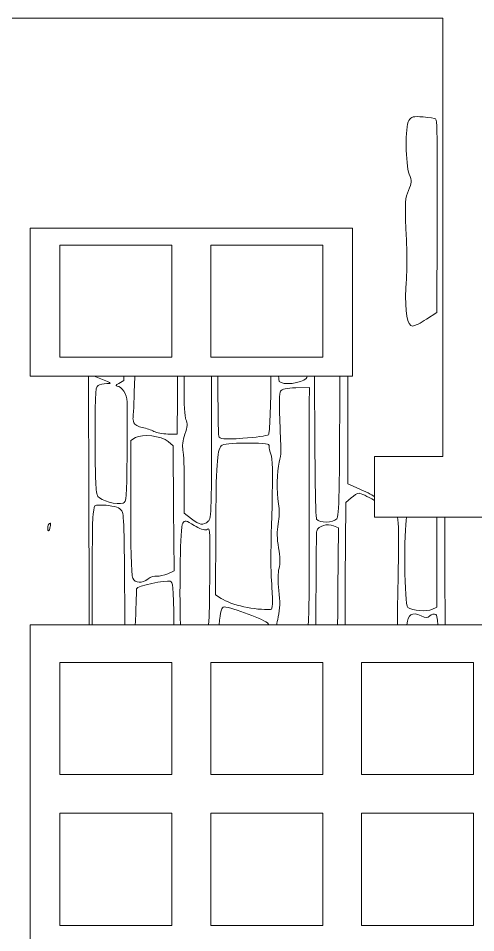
# Model space of a CAD drawing. Header units: centimetres. Extents: x -18.3 to 18.3, y -25.5 to 25.5.
# Drawn here: x 7.77 to 10.77, y 19.15 to 25.15 of the extents above; entities that cross this region are included whole.
import ezdxf

# ---------------------------------------------------------------- set-up
doc = ezdxf.new("R2010")
doc.units = ezdxf.units.CM
doc.header["$MEASUREMENT"] = 0
doc.layers.add('layer 1', color=7, linetype='Continuous')

msp = doc.modelspace()

# ---------------------------------------------------------------- linework, layer by layer
at = {"layer": 'layer 1', "color": 1, "lineweight": 9}
for points, knots in [([(14.19609, 21.8759), (14.19609, 21.8759), (11.89748, 21.8759), (11.89748, 21.8759), (11.89748, 21.8759), (11.89748, 21.8759), (11.89748, 21.87351), (11.89748, 21.87351), (11.89748, 21.87351), (11.89748, 21.87351), (10.10812, 21.87351), (10.10812, 21.87351), (10.10812, 21.87351), (10.10812, 21.87351), (10.10812, 22.27349), (10.10812, 22.27349), (10.10812, 22.27349), (10.10812, 22.27349), (10.5568, 22.27349), (10.5568, 22.27349), (10.5568, 22.27349), (10.5568, 22.27349), (10.5568, 25.14934), (10.5568, 25.14934), (10.5568, 25.14934), (10.5568, 25.14934), (6.06541, 25.14934), (6.06541, 25.14934), (6.06541, 25.14934), (6.06541, 25.14934), (6.06541, 24.74947), (6.06541, 24.74947), (6.06541, 24.74947), (6.06541, 24.74947), (6.47558, 24.74947), (6.47558, 24.74947), (6.47558, 24.74947), (6.47558, 24.74947), (6.47558, 24.75284), (6.47558, 24.75284), (6.47558, 24.75284), (6.47558, 24.75284), (7.44175, 24.75284), (7.44175, 24.75284), (7.44175, 24.75284), (7.44175, 24.75284), (7.44175, 24.35294), (7.44175, 24.35294), (7.44175, 24.35294), (7.44175, 24.35294), (6.47558, 24.35294), (6.47558, 24.35294), (6.47558, 24.35294), (6.47558, 24.35294), (6.47558, 12.79555), (6.47558, 12.79555), (6.47558, 12.79555), (6.47558, 12.79555), (7.44175, 12.79555), (7.44175, 12.79555), (7.44175, 12.79555), (7.44175, 12.79555), (7.44175, 12.39558), (7.44175, 12.39558), (7.44175, 12.39558), (7.44175, 12.39558), (6.47558, 12.39558), (6.47558, 12.39558), (6.47558, 12.39558), (6.47558, 12.39558), (6.47558, 12.39491), (6.47558, 12.39491), (6.47558, 12.39491), (6.47558, 12.39491), (6.06541, 12.39491), (6.06541, 12.39491), (6.06541, 12.39491), (6.06541, 12.39491), (6.06541, 11.99493), (6.06541, 11.99493), (6.06541, 11.99493), (6.06541, 11.99493), (10.5568, 11.99493), (10.5568, 11.99493), (10.5568, 11.99493), (10.5568, 11.99493), (10.5568, 14.88878), (10.5568, 14.88878), (10.5568, 14.88878), (10.5568, 14.88878), (10.1195, 14.88878), (10.1195, 14.88878), (10.1195, 14.88878), (10.1195, 14.88878), (10.1195, 15.28875), (10.1195, 15.28875), (10.1195, 15.28875), (10.1195, 15.28875), (11.22334, 15.28875), (11.22334, 15.28875), (11.22334, 15.28875), (11.22334, 15.28875), (11.22334, 15.29083), (11.22334, 15.29083), (11.22334, 15.29083), (11.22334, 15.29083), (14.19609, 15.29083), (14.19609, 15.29083), (14.19609, 15.29083), (14.19609, 15.29083), (14.19609, 21.8759), (14.19609, 21.8759)], [0, 0, 0, 0, 0.0344828, 0.0344828, 0.0344828, 0.0344828, 0.0689655, 0.0689655, 0.0689655, 0.0689655, 0.1034483, 0.1034483, 0.1034483, 0.1034483, 0.137931, 0.137931, 0.137931, 0.137931, 0.1724138, 0.1724138, 0.1724138, 0.1724138, 0.2068966, 0.2068966, 0.2068966, 0.2068966, 0.2413793, 0.2413793, 0.2413793, 0.2413793, 0.2758621, 0.2758621, 0.2758621, 0.2758621, 0.3103448, 0.3103448, 0.3103448, 0.3103448, 0.3448276, 0.3448276, 0.3448276, 0.3448276, 0.3793103, 0.3793103, 0.3793103, 0.3793103, 0.4137931, 0.4137931, 0.4137931, 0.4137931, 0.4482759, 0.4482759, 0.4482759, 0.4482759, 0.4827586, 0.4827586, 0.4827586, 0.4827586, 0.5172414, 0.5172414, 0.5172414, 0.5172414, 0.5517241, 0.5517241, 0.5517241, 0.5517241, 0.5862069, 0.5862069, 0.5862069, 0.5862069, 0.6206897, 0.6206897, 0.6206897, 0.6206897, 0.6551724, 0.6551724, 0.6551724, 0.6551724, 0.6896552, 0.6896552, 0.6896552, 0.6896552, 0.7241379, 0.7241379, 0.7241379, 0.7241379, 0.7586207, 0.7586207, 0.7586207, 0.7586207, 0.7931034, 0.7931034, 0.7931034, 0.7931034, 0.8275862, 0.8275862, 0.8275862, 0.8275862, 0.862069, 0.862069, 0.862069, 0.862069, 0.8965517, 0.8965517, 0.8965517, 0.8965517, 0.9310345, 0.9310345, 0.9310345, 0.9310345, 1, 1, 1, 1]), ([(8.77896, 23.66094), (8.77896, 23.66094), (8.77896, 22.92505), (8.77896, 22.92505), (8.77896, 22.92505), (8.77896, 22.92505), (8.04311, 22.92505), (8.04311, 22.92505), (8.04311, 22.92505), (8.04311, 22.92505), (8.04311, 23.66094), (8.04311, 23.66094), (8.04311, 23.66094), (8.04311, 23.66094), (8.77896, 23.66094), (8.77896, 23.66094)], [0, 0, 0, 0, 0.2, 0.2, 0.2, 0.2, 0.4, 0.4, 0.4, 0.4, 0.6, 0.6, 0.6, 0.6, 1, 1, 1, 1]), ([(9.76921, 23.66094), (9.76921, 23.66094), (9.76921, 22.92505), (9.76921, 22.92505), (9.76921, 22.92505), (9.76921, 22.92505), (9.03335, 22.92505), (9.03335, 22.92505), (9.03335, 22.92505), (9.03335, 22.92505), (9.03335, 23.66094), (9.03335, 23.66094), (9.03335, 23.66094), (9.03335, 23.66094), (9.76921, 23.66094), (9.76921, 23.66094)], [0, 0, 0, 0, 0.2, 0.2, 0.2, 0.2, 0.4, 0.4, 0.4, 0.4, 0.6, 0.6, 0.6, 0.6, 1, 1, 1, 1]), ([(8.77896, 20.92059), (8.77896, 20.92059), (8.77896, 20.18474), (8.77896, 20.18474), (8.77896, 20.18474), (8.77896, 20.18474), (8.04311, 20.18474), (8.04311, 20.18474), (8.04311, 20.18474), (8.04311, 20.18474), (8.04311, 20.92059), (8.04311, 20.92059), (8.04311, 20.92059), (8.04311, 20.92059), (8.77896, 20.92059), (8.77896, 20.92059)], [0, 0, 0, 0, 0.2, 0.2, 0.2, 0.2, 0.4, 0.4, 0.4, 0.4, 0.6, 0.6, 0.6, 0.6, 1, 1, 1, 1]), ([(9.76921, 20.92059), (9.76921, 20.92059), (9.76921, 20.18474), (9.76921, 20.18474), (9.76921, 20.18474), (9.76921, 20.18474), (9.03335, 20.18474), (9.03335, 20.18474), (9.03335, 20.18474), (9.03335, 20.18474), (9.03335, 20.92059), (9.03335, 20.92059), (9.03335, 20.92059), (9.03335, 20.92059), (9.76921, 20.92059), (9.76921, 20.92059)], [0, 0, 0, 0, 0.2, 0.2, 0.2, 0.2, 0.4, 0.4, 0.4, 0.4, 0.6, 0.6, 0.6, 0.6, 1, 1, 1, 1]), ([(10.75946, 20.92059), (10.75946, 20.92059), (10.75946, 20.18474), (10.75946, 20.18474), (10.75946, 20.18474), (10.75946, 20.18474), (10.02372, 20.18474), (10.02372, 20.18474), (10.02372, 20.18474), (10.02372, 20.18474), (10.02372, 20.92059), (10.02372, 20.92059), (10.02372, 20.92059), (10.02372, 20.92059), (10.75946, 20.92059), (10.75946, 20.92059)], [0, 0, 0, 0, 0.2, 0.2, 0.2, 0.2, 0.4, 0.4, 0.4, 0.4, 0.6, 0.6, 0.6, 0.6, 1, 1, 1, 1]), ([(8.77896, 19.93031), (8.77896, 19.93031), (8.77896, 19.19446), (8.77896, 19.19446), (8.77896, 19.19446), (8.77896, 19.19446), (8.04311, 19.19446), (8.04311, 19.19446), (8.04311, 19.19446), (8.04311, 19.19446), (8.04311, 19.93031), (8.04311, 19.93031), (8.04311, 19.93031), (8.04311, 19.93031), (8.77896, 19.93031), (8.77896, 19.93031)], [0, 0, 0, 0, 0.2, 0.2, 0.2, 0.2, 0.4, 0.4, 0.4, 0.4, 0.6, 0.6, 0.6, 0.6, 1, 1, 1, 1]), ([(9.76921, 19.93031), (9.76921, 19.93031), (9.76921, 19.19446), (9.76921, 19.19446), (9.76921, 19.19446), (9.76921, 19.19446), (9.03335, 19.19446), (9.03335, 19.19446), (9.03335, 19.19446), (9.03335, 19.19446), (9.03335, 19.93031), (9.03335, 19.93031), (9.03335, 19.93031), (9.03335, 19.93031), (9.76921, 19.93031), (9.76921, 19.93031)], [0, 0, 0, 0, 0.2, 0.2, 0.2, 0.2, 0.4, 0.4, 0.4, 0.4, 0.6, 0.6, 0.6, 0.6, 1, 1, 1, 1]), ([(10.75946, 19.93031), (10.75946, 19.93031), (10.75946, 19.19446), (10.75946, 19.19446), (10.75946, 19.19446), (10.75946, 19.19446), (10.02372, 19.19446), (10.02372, 19.19446), (10.02372, 19.19446), (10.02372, 19.19446), (10.02372, 19.93031), (10.02372, 19.93031), (10.02372, 19.93031), (10.02372, 19.93031), (10.75946, 19.93031), (10.75946, 19.93031)], [0, 0, 0, 0, 0.2, 0.2, 0.2, 0.2, 0.4, 0.4, 0.4, 0.4, 0.6, 0.6, 0.6, 0.6, 1, 1, 1, 1])]:
    msp.add_open_spline(points, degree=3, knots=knots, dxfattribs=at)
at = {"layer": 'layer 1', "color": 2, "lineweight": 9}
for points, knots in [([(10.52101, 24.12482), (10.52101, 24.03258), (10.52059, 23.91813), (10.51992, 23.77678), (10.51992, 23.77678), (10.51992, 23.77678), (10.51712, 23.21734), (10.51712, 23.21734), (10.51712, 23.21734), (10.51712, 23.21734), (10.44911, 23.1734), (10.44911, 23.1734), (10.44911, 23.1734), (10.41167, 23.1491), (10.37109, 23.12923), (10.35884, 23.12912), (10.35884, 23.12912), (10.32313, 23.1289), (10.30677, 23.22122), (10.31457, 23.37777), (10.31457, 23.37777), (10.32379, 23.55949), (10.32379, 23.54549), (10.3148, 23.76931), (10.3148, 23.76931), (10.30796, 23.94102), (10.30991, 23.96979), (10.3316, 24.01926), (10.3316, 24.01926), (10.35407, 24.07036), (10.35448, 24.07958), (10.3369, 24.12524), (10.3369, 24.12524), (10.3111, 24.19239), (10.30914, 24.43834), (10.3341, 24.47869), (10.3341, 24.47869), (10.3494, 24.50341), (10.36329, 24.5068), (10.42783, 24.50158), (10.42783, 24.50158), (10.46949, 24.49811), (10.50637, 24.49225), (10.50973, 24.48844), (10.50973, 24.48844), (10.51798, 24.47911), (10.52112, 24.40154), (10.52101, 24.12482)], [0, 0, 0, 0, 0.0769231, 0.0769231, 0.0769231, 0.0769231, 0.1538462, 0.1538462, 0.1538462, 0.1538462, 0.2307692, 0.2307692, 0.2307692, 0.2307692, 0.3076923, 0.3076923, 0.3076923, 0.3076923, 0.3846154, 0.3846154, 0.3846154, 0.3846154, 0.4615385, 0.4615385, 0.4615385, 0.4615385, 0.5384615, 0.5384615, 0.5384615, 0.5384615, 0.6153846, 0.6153846, 0.6153846, 0.6153846, 0.6923077, 0.6923077, 0.6923077, 0.6923077, 0.7692308, 0.7692308, 0.7692308, 0.7692308, 0.8461538, 0.8461538, 0.8461538, 0.8461538, 1, 1, 1, 1]), ([(9.96362, 23.77169), (9.96362, 23.77169), (9.96362, 22.80053), (9.96362, 22.80053), (9.96362, 22.80053), (9.96362, 22.80053), (7.8487, 22.80053), (7.8487, 22.80053), (7.8487, 22.80053), (7.8487, 22.80053), (7.8487, 23.77169), (7.8487, 23.77169), (7.8487, 23.77169), (7.8487, 23.77169), (9.96362, 23.77169), (9.96362, 23.77169)], [0, 0, 0, 0, 0.2, 0.2, 0.2, 0.2, 0.4, 0.4, 0.4, 0.4, 0.6, 0.6, 0.6, 0.6, 1, 1, 1, 1]), ([(10.10812, 22.00827), (10.1077, 22.00857), (10.10725, 22.00879), (10.10681, 22.00912), (10.10681, 22.00912), (10.09195, 22.02096), (10.04693, 22.04437), (10.0068, 22.06131), (10.0068, 22.06131), (10.0068, 22.06131), (9.93379, 22.09211), (9.93379, 22.09211), (9.93379, 22.09211), (9.93379, 22.09211), (9.93379, 22.77667), (9.93379, 22.77667), (9.93379, 22.77667), (9.93379, 22.7847), (9.93368, 22.79239), (9.93368, 22.80053), (9.93368, 22.80053), (9.93368, 22.80053), (9.88064, 22.80053), (9.88064, 22.80053), (9.88064, 22.80053), (9.87944, 22.03917), (9.87597, 21.88057), (9.86066, 21.86332), (9.86066, 21.86332), (9.83647, 21.83599), (9.74752, 21.83447), (9.72811, 21.86093), (9.72811, 21.86093), (9.72038, 21.87135), (9.71617, 22.30996), (9.71508, 22.80053), (9.71508, 22.80053), (9.71508, 22.80053), (9.66734, 22.80053), (9.66734, 22.80053), (9.66734, 22.80053), (9.66529, 22.79272), (9.66301, 22.78783), (9.6604, 22.78481), (9.6604, 22.78481), (9.63143, 22.75225), (9.50354, 22.7386), (9.48346, 22.76592), (9.48346, 22.76592), (9.48194, 22.76786), (9.48054, 22.78175), (9.47913, 22.80053), (9.47913, 22.80053), (9.47913, 22.80053), (9.42878, 22.80053), (9.42878, 22.80053), (9.42878, 22.80053), (9.42728, 22.60428), (9.42173, 22.42452), (9.41197, 22.41582), (9.41197, 22.41582), (9.40306, 22.4079), (9.3278, 22.39719), (9.24479, 22.39208), (9.24479, 22.39208), (9.11428, 22.38405), (9.09282, 22.38589), (9.08607, 22.40596), (9.08607, 22.40596), (9.08326, 22.41399), (9.08098, 22.57596), (9.07957, 22.80053), (9.07957, 22.80053), (9.07957, 22.80053), (9.03899, 22.80053), (9.03899, 22.80053), (9.03899, 22.80053), (9.0391, 22.73901), (9.03921, 22.69802), (9.03921, 22.62217), (9.03921, 22.62217), (9.03921, 21.91961), (9.03768, 21.86515), (9.01655, 21.84705), (9.01655, 21.84705), (8.98356, 21.81872), (8.96035, 21.82219), (8.90655, 21.86343), (8.90655, 21.86343), (8.90655, 21.86343), (8.85859, 21.90031), (8.85859, 21.90031), (8.85859, 21.90031), (8.85859, 21.90031), (8.85933, 22.08658), (8.85933, 22.08658), (8.85933, 22.08658), (8.85989, 22.18909), (8.85597, 22.2914), (8.85089, 22.31387), (8.85089, 22.31387), (8.84503, 22.34), (8.84959, 22.37808), (8.86347, 22.41921), (8.86347, 22.41921), (8.88061, 22.46976), (8.88213, 22.49036), (8.87064, 22.51477), (8.87064, 22.51477), (8.86119, 22.53453), (8.85695, 22.61642), (8.8587, 22.7386), (8.8587, 22.7386), (8.85903, 22.75562), (8.8587, 22.78067), (8.85892, 22.80053), (8.85892, 22.80053), (8.85892, 22.80053), (8.8154, 22.80053), (8.8154, 22.80053), (8.8154, 22.80053), (8.81551, 22.79306), (8.81573, 22.78739), (8.81573, 22.77906), (8.81573, 22.77906), (8.81607, 22.74673), (8.81585, 22.7081), (8.81529, 22.66211), (8.81529, 22.66211), (8.81529, 22.66211), (8.81237, 22.4193), (8.81237, 22.4193), (8.81237, 22.4193), (8.81237, 22.4193), (8.7513, 22.42019), (8.7513, 22.42019), (8.7513, 22.42019), (8.71767, 22.42071), (8.67687, 22.42843), (8.66048, 22.43743), (8.66048, 22.43743), (8.64421, 22.44642), (8.6096, 22.45771), (8.58359, 22.46259), (8.58359, 22.46259), (8.55742, 22.46737), (8.53271, 22.48159), (8.52845, 22.49406), (8.52845, 22.49406), (8.52423, 22.50664), (8.52184, 22.52117), (8.52337, 22.52661), (8.52337, 22.52661), (8.52487, 22.53202), (8.52923, 22.62814), (8.53312, 22.74031), (8.53312, 22.74031), (8.53312, 22.74031), (8.53518, 22.80053), (8.53518, 22.80053), (8.53518, 22.80053), (8.53518, 22.80053), (8.4625, 22.80053), (8.4625, 22.80053), (8.4625, 22.80053), (8.4625, 22.80053), (8.46227, 22.77134), (8.46227, 22.77134), (8.46227, 22.77134), (8.46227, 22.77134), (8.42995, 22.75289), (8.42995, 22.75289), (8.42995, 22.75289), (8.40967, 22.74129), (8.40534, 22.73423), (8.41826, 22.73412), (8.41826, 22.73412), (8.45058, 22.73382), (8.48183, 22.68477), (8.48452, 22.63009), (8.48452, 22.63009), (8.4853, 22.61642), (8.48549, 22.56987), (8.48549, 22.506), (8.48549, 22.506), (8.48549, 22.44209), (8.48519, 22.36083), (8.48441, 22.27763), (8.48441, 22.27763), (8.48202, 22.00013), (8.47985, 21.9743), (8.45838, 21.96661), (8.45838, 21.96661), (8.42062, 21.95303), (8.30964, 21.98266), (8.29119, 22.01107), (8.29119, 22.01107), (8.27839, 22.0307), (8.27439, 22.12205), (8.27439, 22.38458), (8.27439, 22.38458), (8.27439, 22.73184), (8.27439, 22.73196), (8.30347, 22.74304), (8.30347, 22.74304), (8.31953, 22.74909), (8.34729, 22.75301), (8.36507, 22.7517), (8.36507, 22.7517), (8.38332, 22.7504), (8.3691, 22.76039), (8.33266, 22.77459), (8.33266, 22.77459), (8.33266, 22.77459), (8.26787, 22.79977), (8.26787, 22.79977), (8.26787, 22.79977), (8.26787, 22.79977), (8.26787, 22.80053), (8.26787, 22.80053), (8.26787, 22.80053), (8.26787, 22.80053), (8.23035, 22.80053), (8.23035, 22.80053), (8.23035, 22.80053), (8.23165, 22.64875), (8.23154, 22.45065), (8.23251, 22.17673), (8.23251, 22.17673), (8.23251, 22.17673), (8.23609, 21.16685), (8.23609, 21.16685), (8.23609, 21.16685), (8.23609, 21.16685), (8.25584, 21.16685), (8.25584, 21.16685), (8.25584, 21.16685), (8.25476, 21.49328), (8.25518, 21.80949), (8.25898, 21.8706), (8.25898, 21.8706), (8.26114, 21.9067), (8.26767, 21.94175), (8.27342, 21.94836), (8.27342, 21.94836), (8.27917, 21.95488), (8.31897, 21.95586), (8.36194, 21.95033), (8.36194, 21.95033), (8.42767, 21.94197), (8.44233, 21.9347), (8.45447, 21.90476), (8.45447, 21.90476), (8.46403, 21.88101), (8.46836, 21.64745), (8.46869, 21.16685), (8.46869, 21.16685), (8.46869, 21.16685), (8.53801, 21.16685), (8.53801, 21.16685), (8.53801, 21.16685), (8.53834, 21.17749), (8.53856, 21.18659), (8.53898, 21.19787), (8.53898, 21.19787), (8.54301, 21.30624), (8.54636, 21.39933), (8.54648, 21.40452), (8.54648, 21.40452), (8.5467, 21.4206), (8.73936, 21.46345), (8.76702, 21.45356), (8.76702, 21.45356), (8.78396, 21.44738), (8.78979, 21.43371), (8.79187, 21.16685), (8.79187, 21.16685), (8.79187, 21.16685), (8.83384, 21.16685), (8.83384, 21.16685), (8.83384, 21.16685), (8.8279, 21.42296), (8.83309, 21.80853), (8.8497, 21.83402), (8.8497, 21.83402), (8.86347, 21.8553), (8.87075, 21.85388), (8.92454, 21.81991), (8.92454, 21.81991), (8.95795, 21.79889), (8.99342, 21.78631), (9.00525, 21.79139), (9.00525, 21.79139), (9.02414, 21.79964), (9.02783, 21.81905), (9.02761, 21.66805), (9.02761, 21.66805), (9.0275, 21.61771), (9.02705, 21.54838), (9.02652, 21.45356), (9.02652, 21.45356), (9.02577, 21.32046), (9.02425, 21.2315), (9.01936, 21.16685), (9.01936, 21.16685), (9.01936, 21.16685), (9.08901, 21.16685), (9.08901, 21.16685), (9.08901, 21.16685), (9.09487, 21.25744), (9.10443, 21.2853), (9.12134, 21.28477), (9.12134, 21.28477), (9.172, 21.28294), (9.3957, 21.19809), (9.41067, 21.17498), (9.41067, 21.17498), (9.41186, 21.17323), (9.41284, 21.17032), (9.41392, 21.16685), (9.41392, 21.16685), (9.41392, 21.16685), (9.46741, 21.16685), (9.46741, 21.16685), (9.46741, 21.16685), (9.46794, 21.17879), (9.47132, 21.19537), (9.47696, 21.22097), (9.47696, 21.22097), (9.48779, 21.27077), (9.48899, 21.32295), (9.48096, 21.39239), (9.48096, 21.39239), (9.47391, 21.45312), (9.47413, 21.51031), (9.48163, 21.53863), (9.48163, 21.53863), (9.48965, 21.56954), (9.48868, 21.61478), (9.47868, 21.67303), (9.47868, 21.67303), (9.46805, 21.73498), (9.46752, 21.78131), (9.47663, 21.82991), (9.47663, 21.82991), (9.48432, 21.87048), (9.48521, 21.92472), (9.4789, 21.96161), (9.4789, 21.96161), (9.4789, 21.96161), (9.47902, 21.96161), (9.47902, 21.96161), (9.47902, 21.96161), (9.4648, 22.04428), (9.46655, 22.17262), (9.48283, 22.23641), (9.48283, 22.23641), (9.49701, 22.29249), (9.49701, 22.2901), (9.48638, 22.52172), (9.48638, 22.52172), (9.48227, 22.61023), (9.48421, 22.69149), (9.49074, 22.70235), (9.49074, 22.70235), (9.49832, 22.71504), (9.53382, 22.72262), (9.59183, 22.72426), (9.59183, 22.72426), (9.59183, 22.72426), (9.68112, 22.72665), (9.68112, 22.72665), (9.68112, 22.72665), (9.68112, 22.72665), (9.68003, 22.61686), (9.68003, 22.61686), (9.68003, 22.61686), (9.67842, 22.43676), (9.6782, 22.00629), (9.6797, 21.5779), (9.6797, 21.5779), (9.68037, 21.3747), (9.67723, 21.20101), (9.67256, 21.16685), (9.67256, 21.16685), (9.67256, 21.16685), (9.72375, 21.16685), (9.72375, 21.16685), (9.72375, 21.16685), (9.72464, 21.50086), (9.72613, 21.77459), (9.72897, 21.78326), (9.72897, 21.78326), (9.74036, 21.81774), (9.79676, 21.83532), (9.84028, 21.81774), (9.84028, 21.81774), (9.84028, 21.81774), (9.87283, 21.80475), (9.87283, 21.80475), (9.87283, 21.80475), (9.87283, 21.80475), (9.86836, 21.39499), (9.86836, 21.39499), (9.86836, 21.39499), (9.86697, 21.26872), (9.86697, 21.23833), (9.8663, 21.16685), (9.8663, 21.16685), (9.8663, 21.16685), (9.91696, 21.16685), (9.91696, 21.16685), (9.91696, 21.16685), (9.91654, 21.38478), (9.91654, 21.59418), (9.91785, 21.69777), (9.91785, 21.69777), (9.91785, 21.69777), (9.92132, 21.97138), (9.92132, 21.97138), (9.92132, 21.97138), (9.92132, 21.97138), (9.95526, 22.00143), (9.95526, 22.00143), (9.95526, 22.00143), (9.97392, 22.01801), (9.99725, 22.03159), (10.00711, 22.03159), (10.00711, 22.03159), (10.01863, 22.03159), (10.06137, 22.01032), (10.10812, 21.98407), (10.10812, 21.98407), (10.10812, 21.98407), (10.10812, 22.00827), (10.10812, 22.00827)], [0, 0, 0, 0, 0.0090909, 0.0090909, 0.0090909, 0.0090909, 0.0181818, 0.0181818, 0.0181818, 0.0181818, 0.0272727, 0.0272727, 0.0272727, 0.0272727, 0.0363636, 0.0363636, 0.0363636, 0.0363636, 0.0454545, 0.0454545, 0.0454545, 0.0454545, 0.0545455, 0.0545455, 0.0545455, 0.0545455, 0.0636364, 0.0636364, 0.0636364, 0.0636364, 0.0727273, 0.0727273, 0.0727273, 0.0727273, 0.0818182, 0.0818182, 0.0818182, 0.0818182, 0.0909091, 0.0909091, 0.0909091, 0.0909091, 0.1, 0.1, 0.1, 0.1, 0.1090909, 0.1090909, 0.1090909, 0.1090909, 0.1181818, 0.1181818, 0.1181818, 0.1181818, 0.1272727, 0.1272727, 0.1272727, 0.1272727, 0.1363636, 0.1363636, 0.1363636, 0.1363636, 0.1454545, 0.1454545, 0.1454545, 0.1454545, 0.1545455, 0.1545455, 0.1545455, 0.1545455, 0.1636364, 0.1636364, 0.1636364, 0.1636364, 0.1727273, 0.1727273, 0.1727273, 0.1727273, 0.1818182, 0.1818182, 0.1818182, 0.1818182, 0.1909091, 0.1909091, 0.1909091, 0.1909091, 0.2, 0.2, 0.2, 0.2, 0.2090909, 0.2090909, 0.2090909, 0.2090909, 0.2181818, 0.2181818, 0.2181818, 0.2181818, 0.2272727, 0.2272727, 0.2272727, 0.2272727, 0.2363636, 0.2363636, 0.2363636, 0.2363636, 0.2454545, 0.2454545, 0.2454545, 0.2454545, 0.2545455, 0.2545455, 0.2545455, 0.2545455, 0.2636364, 0.2636364, 0.2636364, 0.2636364, 0.2727273, 0.2727273, 0.2727273, 0.2727273, 0.2818182, 0.2818182, 0.2818182, 0.2818182, 0.2909091, 0.2909091, 0.2909091, 0.2909091, 0.3, 0.3, 0.3, 0.3, 0.3090909, 0.3090909, 0.3090909, 0.3090909, 0.3181818, 0.3181818, 0.3181818, 0.3181818, 0.3272727, 0.3272727, 0.3272727, 0.3272727, 0.3363636, 0.3363636, 0.3363636, 0.3363636, 0.3454545, 0.3454545, 0.3454545, 0.3454545, 0.3545455, 0.3545455, 0.3545455, 0.3545455, 0.3636364, 0.3636364, 0.3636364, 0.3636364, 0.3727273, 0.3727273, 0.3727273, 0.3727273, 0.3818182, 0.3818182, 0.3818182, 0.3818182, 0.3909091, 0.3909091, 0.3909091, 0.3909091, 0.4, 0.4, 0.4, 0.4, 0.4090909, 0.4090909, 0.4090909, 0.4090909, 0.4181818, 0.4181818, 0.4181818, 0.4181818, 0.4272727, 0.4272727, 0.4272727, 0.4272727, 0.4363636, 0.4363636, 0.4363636, 0.4363636, 0.4454545, 0.4454545, 0.4454545, 0.4454545, 0.4545455, 0.4545455, 0.4545455, 0.4545455, 0.4636364, 0.4636364, 0.4636364, 0.4636364, 0.4727273, 0.4727273, 0.4727273, 0.4727273, 0.4818182, 0.4818182, 0.4818182, 0.4818182, 0.4909091, 0.4909091, 0.4909091, 0.4909091, 0.5, 0.5, 0.5, 0.5, 0.5090909, 0.5090909, 0.5090909, 0.5090909, 0.5181818, 0.5181818, 0.5181818, 0.5181818, 0.5272727, 0.5272727, 0.5272727, 0.5272727, 0.5363636, 0.5363636, 0.5363636, 0.5363636, 0.5454545, 0.5454545, 0.5454545, 0.5454545, 0.5545455, 0.5545455, 0.5545455, 0.5545455, 0.5636364, 0.5636364, 0.5636364, 0.5636364, 0.5727273, 0.5727273, 0.5727273, 0.5727273, 0.5818182, 0.5818182, 0.5818182, 0.5818182, 0.5909091, 0.5909091, 0.5909091, 0.5909091, 0.6, 0.6, 0.6, 0.6, 0.6090909, 0.6090909, 0.6090909, 0.6090909, 0.6181818, 0.6181818, 0.6181818, 0.6181818, 0.6272727, 0.6272727, 0.6272727, 0.6272727, 0.6363636, 0.6363636, 0.6363636, 0.6363636, 0.6454545, 0.6454545, 0.6454545, 0.6454545, 0.6545455, 0.6545455, 0.6545455, 0.6545455, 0.6636364, 0.6636364, 0.6636364, 0.6636364, 0.6727273, 0.6727273, 0.6727273, 0.6727273, 0.6818182, 0.6818182, 0.6818182, 0.6818182, 0.6909091, 0.6909091, 0.6909091, 0.6909091, 0.7, 0.7, 0.7, 0.7, 0.7090909, 0.7090909, 0.7090909, 0.7090909, 0.7181818, 0.7181818, 0.7181818, 0.7181818, 0.7272727, 0.7272727, 0.7272727, 0.7272727, 0.7363636, 0.7363636, 0.7363636, 0.7363636, 0.7454545, 0.7454545, 0.7454545, 0.7454545, 0.7545455, 0.7545455, 0.7545455, 0.7545455, 0.7636364, 0.7636364, 0.7636364, 0.7636364, 0.7727273, 0.7727273, 0.7727273, 0.7727273, 0.7818182, 0.7818182, 0.7818182, 0.7818182, 0.7909091, 0.7909091, 0.7909091, 0.7909091, 0.8, 0.8, 0.8, 0.8, 0.8090909, 0.8090909, 0.8090909, 0.8090909, 0.8181818, 0.8181818, 0.8181818, 0.8181818, 0.8272727, 0.8272727, 0.8272727, 0.8272727, 0.8363636, 0.8363636, 0.8363636, 0.8363636, 0.8454545, 0.8454545, 0.8454545, 0.8454545, 0.8545455, 0.8545455, 0.8545455, 0.8545455, 0.8636364, 0.8636364, 0.8636364, 0.8636364, 0.8727273, 0.8727273, 0.8727273, 0.8727273, 0.8818182, 0.8818182, 0.8818182, 0.8818182, 0.8909091, 0.8909091, 0.8909091, 0.8909091, 0.9, 0.9, 0.9, 0.9, 0.9090909, 0.9090909, 0.9090909, 0.9090909, 0.9181818, 0.9181818, 0.9181818, 0.9181818, 0.9272727, 0.9272727, 0.9272727, 0.9272727, 0.9363636, 0.9363636, 0.9363636, 0.9363636, 0.9454545, 0.9454545, 0.9454545, 0.9454545, 0.9545455, 0.9545455, 0.9545455, 0.9545455, 0.9636364, 0.9636364, 0.9636364, 0.9636364, 0.9727273, 0.9727273, 0.9727273, 0.9727273, 0.9818182, 0.9818182, 0.9818182, 0.9818182, 1, 1, 1, 1]), ([(8.79326, 21.52311), (8.79326, 21.52311), (8.75108, 21.50337), (8.75108, 21.50337), (8.75108, 21.50337), (8.72775, 21.4925), (8.69575, 21.48556), (8.67981, 21.48784), (8.67981, 21.48784), (8.66384, 21.49023), (8.63771, 21.48179), (8.62177, 21.46921), (8.62177, 21.46921), (8.58228, 21.43796), (8.53737, 21.44032), (8.5212, 21.47451), (8.5212, 21.47451), (8.51273, 21.4922), (8.50773, 21.66675), (8.50773, 21.94033), (8.50773, 21.94033), (8.50773, 21.94033), (8.50773, 22.37774), (8.50773, 22.37774), (8.50773, 22.37774), (8.50773, 22.37774), (8.53954, 22.39708), (8.53954, 22.39708), (8.53954, 22.39708), (8.5827, 22.4231), (8.70987, 22.40761), (8.75324, 22.37103), (8.75324, 22.37103), (8.75324, 22.37103), (8.78643, 22.34304), (8.78643, 22.34304), (8.78643, 22.34304), (8.78643, 22.34304), (8.78991, 21.93308), (8.78991, 21.93308), (8.78991, 21.93308), (8.78991, 21.93308), (8.79326, 21.52311), (8.79326, 21.52311)], [0, 0, 0, 0, 0.0833333, 0.0833333, 0.0833333, 0.0833333, 0.1666667, 0.1666667, 0.1666667, 0.1666667, 0.25, 0.25, 0.25, 0.25, 0.3333333, 0.3333333, 0.3333333, 0.3333333, 0.4166667, 0.4166667, 0.4166667, 0.4166667, 0.5, 0.5, 0.5, 0.5, 0.5833333, 0.5833333, 0.5833333, 0.5833333, 0.6666667, 0.6666667, 0.6666667, 0.6666667, 0.75, 0.75, 0.75, 0.75, 0.8333333, 0.8333333, 0.8333333, 0.8333333, 1, 1, 1, 1]), ([(9.43897, 21.30582), (9.43811, 21.27891), (9.43411, 21.26991), (9.42628, 21.26925), (9.42628, 21.26925), (9.32888, 21.26178), (9.16583, 21.29768), (9.10085, 21.34095), (9.10085, 21.34095), (9.10085, 21.34095), (9.06515, 21.36472), (9.06515, 21.36472), (9.06515, 21.36472), (9.06515, 21.36472), (9.06666, 21.78955), (9.06666, 21.78955), (9.06666, 21.78955), (9.06818, 22.21741), (9.07426, 22.31104), (9.10279, 22.34326), (9.10279, 22.34326), (9.11309, 22.35486), (9.16938, 22.36072), (9.26998, 22.36072), (9.26998, 22.36072), (9.39548, 22.36072), (9.42097, 22.35714), (9.41761, 22.33967), (9.41761, 22.33967), (9.41544, 22.32806), (9.42022, 22.30443), (9.42847, 22.28718), (9.42847, 22.28718), (9.43897, 22.26493), (9.44105, 22.16707), (9.43561, 21.94977), (9.43561, 21.94977), (9.42586, 21.56043), (9.42586, 21.5666), (9.4355, 21.40605), (9.4355, 21.40605), (9.43713, 21.37894), (9.43833, 21.357), (9.43889, 21.33923), (9.43889, 21.33923), (9.43919, 21.32587), (9.43931, 21.31482), (9.43897, 21.30582)], [0, 0, 0, 0, 0.0769231, 0.0769231, 0.0769231, 0.0769231, 0.1538462, 0.1538462, 0.1538462, 0.1538462, 0.2307692, 0.2307692, 0.2307692, 0.2307692, 0.3076923, 0.3076923, 0.3076923, 0.3076923, 0.3846154, 0.3846154, 0.3846154, 0.3846154, 0.4615385, 0.4615385, 0.4615385, 0.4615385, 0.5384615, 0.5384615, 0.5384615, 0.5384615, 0.6153846, 0.6153846, 0.6153846, 0.6153846, 0.6923077, 0.6923077, 0.6923077, 0.6923077, 0.7692308, 0.7692308, 0.7692308, 0.7692308, 0.8461538, 0.8461538, 0.8461538, 0.8461538, 1, 1, 1, 1]), ([(10.57319, 21.16685), (10.5718, 21.26036), (10.5708, 21.36883), (10.5705, 21.48806), (10.5705, 21.48806), (10.5705, 21.48806), (10.56961, 21.8734), (10.56961, 21.8734), (10.56961, 21.8734), (10.56961, 21.8734), (10.51679, 21.8734), (10.51679, 21.8734), (10.51679, 21.8734), (10.51679, 21.8734), (10.5169, 21.28454), (10.5169, 21.28454), (10.5169, 21.28454), (10.5169, 21.28454), (10.48565, 21.26838), (10.48565, 21.26838), (10.48565, 21.26838), (10.45452, 21.25233), (10.35709, 21.261), (10.32671, 21.28238), (10.32671, 21.28238), (10.30427, 21.2981), (10.30069, 21.78684), (10.31935, 21.8734), (10.31935, 21.8734), (10.31935, 21.8734), (10.25956, 21.8734), (10.25956, 21.8734), (10.25956, 21.8734), (10.2678, 21.83935), (10.26878, 21.74756), (10.26444, 21.52669), (10.26444, 21.52669), (10.26075, 21.33987), (10.25903, 21.24919), (10.25881, 21.16685), (10.25881, 21.16685), (10.25881, 21.16685), (10.32119, 21.16685), (10.32119, 21.16685), (10.32119, 21.16685), (10.3276, 21.23713), (10.35437, 21.25438), (10.41439, 21.22628), (10.41439, 21.22628), (10.44433, 21.21231), (10.45646, 21.21239), (10.47165, 21.22661), (10.47165, 21.22661), (10.48218, 21.23661), (10.49976, 21.24083), (10.51048, 21.23617), (10.51048, 21.23617), (10.51701, 21.23333), (10.52145, 21.21814), (10.52437, 21.16685), (10.52437, 21.16685), (10.52437, 21.16685), (10.57319, 21.16685), (10.57319, 21.16685)], [0, 0, 0, 0, 0.0588235, 0.0588235, 0.0588235, 0.0588235, 0.1176471, 0.1176471, 0.1176471, 0.1176471, 0.1764706, 0.1764706, 0.1764706, 0.1764706, 0.2352941, 0.2352941, 0.2352941, 0.2352941, 0.2941176, 0.2941176, 0.2941176, 0.2941176, 0.3529412, 0.3529412, 0.3529412, 0.3529412, 0.4117647, 0.4117647, 0.4117647, 0.4117647, 0.4705882, 0.4705882, 0.4705882, 0.4705882, 0.5294118, 0.5294118, 0.5294118, 0.5294118, 0.5882353, 0.5882353, 0.5882353, 0.5882353, 0.6470588, 0.6470588, 0.6470588, 0.6470588, 0.7058824, 0.7058824, 0.7058824, 0.7058824, 0.7647059, 0.7647059, 0.7647059, 0.7647059, 0.8235294, 0.8235294, 0.8235294, 0.8235294, 0.8823529, 0.8823529, 0.8823529, 0.8823529, 1, 1, 1, 1]), ([(7.98159, 21.82274), (7.98223, 21.83207), (7.97973, 21.83652), (7.97498, 21.83316), (7.97498, 21.83316), (7.96845, 21.82861), (7.96315, 21.81547), (7.96315, 21.80386), (7.96315, 21.80386), (7.96315, 21.77359), (7.97193, 21.77784), (7.97984, 21.812), (7.97984, 21.812), (7.98084, 21.81614), (7.98137, 21.81972), (7.98159, 21.82274)], [0, 0, 0, 0, 0.2, 0.2, 0.2, 0.2, 0.4, 0.4, 0.4, 0.4, 0.6, 0.6, 0.6, 0.6, 1, 1, 1, 1]), ([(11.94423, 21.16685), (11.94423, 21.16685), (11.94423, 15.97723), (11.94423, 15.97723), (11.94423, 15.97723), (11.94423, 15.97723), (7.8487, 15.97723), (7.8487, 15.97723), (7.8487, 15.97723), (7.8487, 15.97723), (7.8487, 21.16685), (7.8487, 21.16685), (7.8487, 21.16685), (7.8487, 21.16685), (11.94423, 21.16685), (11.94423, 21.16685)], [0, 0, 0, 0, 0.2, 0.2, 0.2, 0.2, 0.4, 0.4, 0.4, 0.4, 0.6, 0.6, 0.6, 0.6, 1, 1, 1, 1])]:
    msp.add_open_spline(points, degree=3, knots=knots, dxfattribs=at)

doc.saveas('drawing.dxf')
